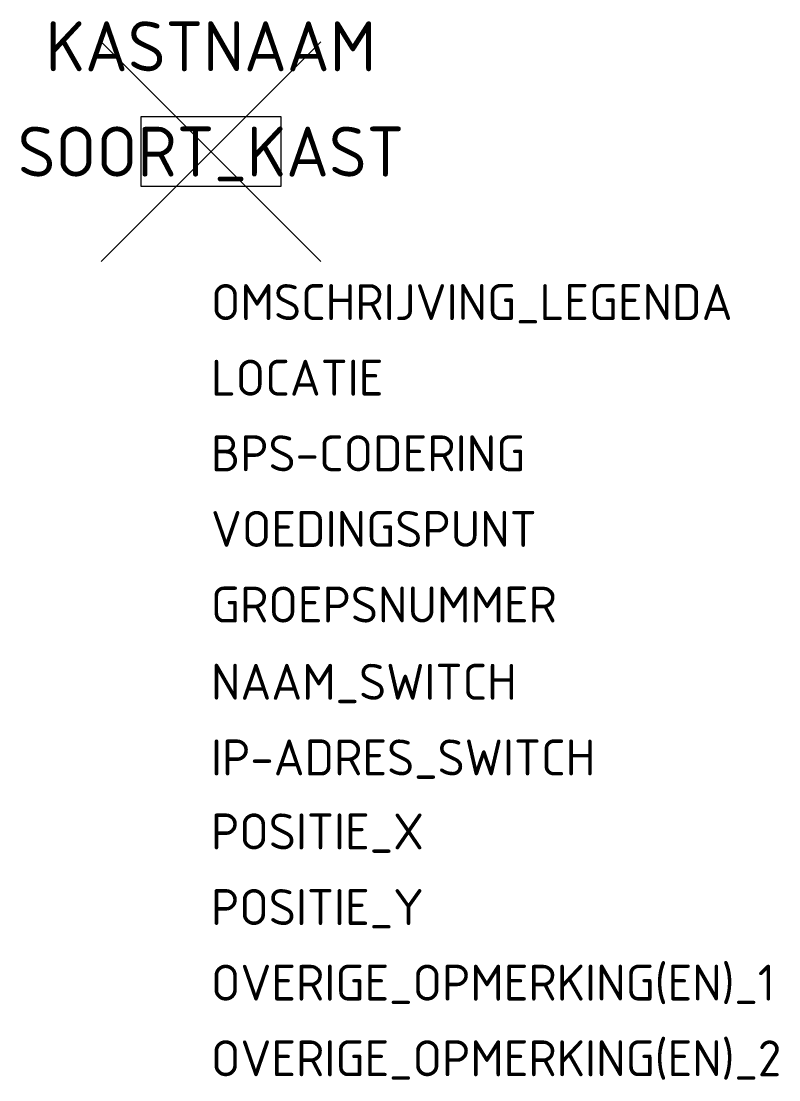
# Model space of a CAD drawing. Extents: x -9.5 to 28.4, y -46.5 to 6.5.
import ezdxf
from ezdxf.enums import TextEntityAlignment as Align

# ---------------------------------------------------------------- set-up
doc = ezdxf.new("R2010")
doc.units = 0
doc.styles.add('NLCS-ISO', font='NLCS-ISO.ttf')

msp = doc.modelspace()

# ---------------------------------------------------------------- linework, layer by layer
for points in [[(5.5, 5.5), (-5.5, -5.5)], [(-5.5, 5.5), (5.5, -5.5)]]:
    msp.add_lwpolyline(points)
at = {"flags": 128}
msp.add_lwpolyline([(-3.5, 1.75), (3.5, 1.75), (3.5, -1.75), (-3.5, -1.75), (-3.5, 1.75)], dxfattribs=at)

# ---------------------------------------------------------------- texts
at = {"style": 'NLCS-ISO'}
for tag, text, p in [('KASTNAAM', '', (0, 5.269)), ('SOORT_KAST', 'VP', (0, 0))]:
    msp.add_attdef(tag, text=text, height=2.5, dxfattribs=at).set_placement(p, align=Align.MIDDLE_CENTER)
at = {"style": 'NLCS-ISO', "flags": 1}
for tag, p, s in [('OMSCHRIJVING_LEGENDA', (0, -8.431), 'Voedingspunt'), ('LOCATIE', (0, -12.215), ''), ('BPS-CODERING', (0, -16), ''), ('VOEDINGSPUNT', (0, -19.784), ''), ('GROEPSNUMMER', (0, -23.569), ''), ('NAAM_SWITCH', (0, -27.434), ''), ('IP-ADRES_SWITCH', (0, -31.219), ''), ('POSITIE_X', (0, -34.922), ''), ('POSITIE_Y', (0, -38.707), ''), ('OVERIGE_OPMERKING(EN)_1', (0, -42.491), ''), ('OVERIGE_OPMERKING(EN)_2', (0, -46.276), '')]:
    msp.add_attdef(tag, p, s, height=1.8, dxfattribs=at)

doc.saveas('drawing.dxf')
